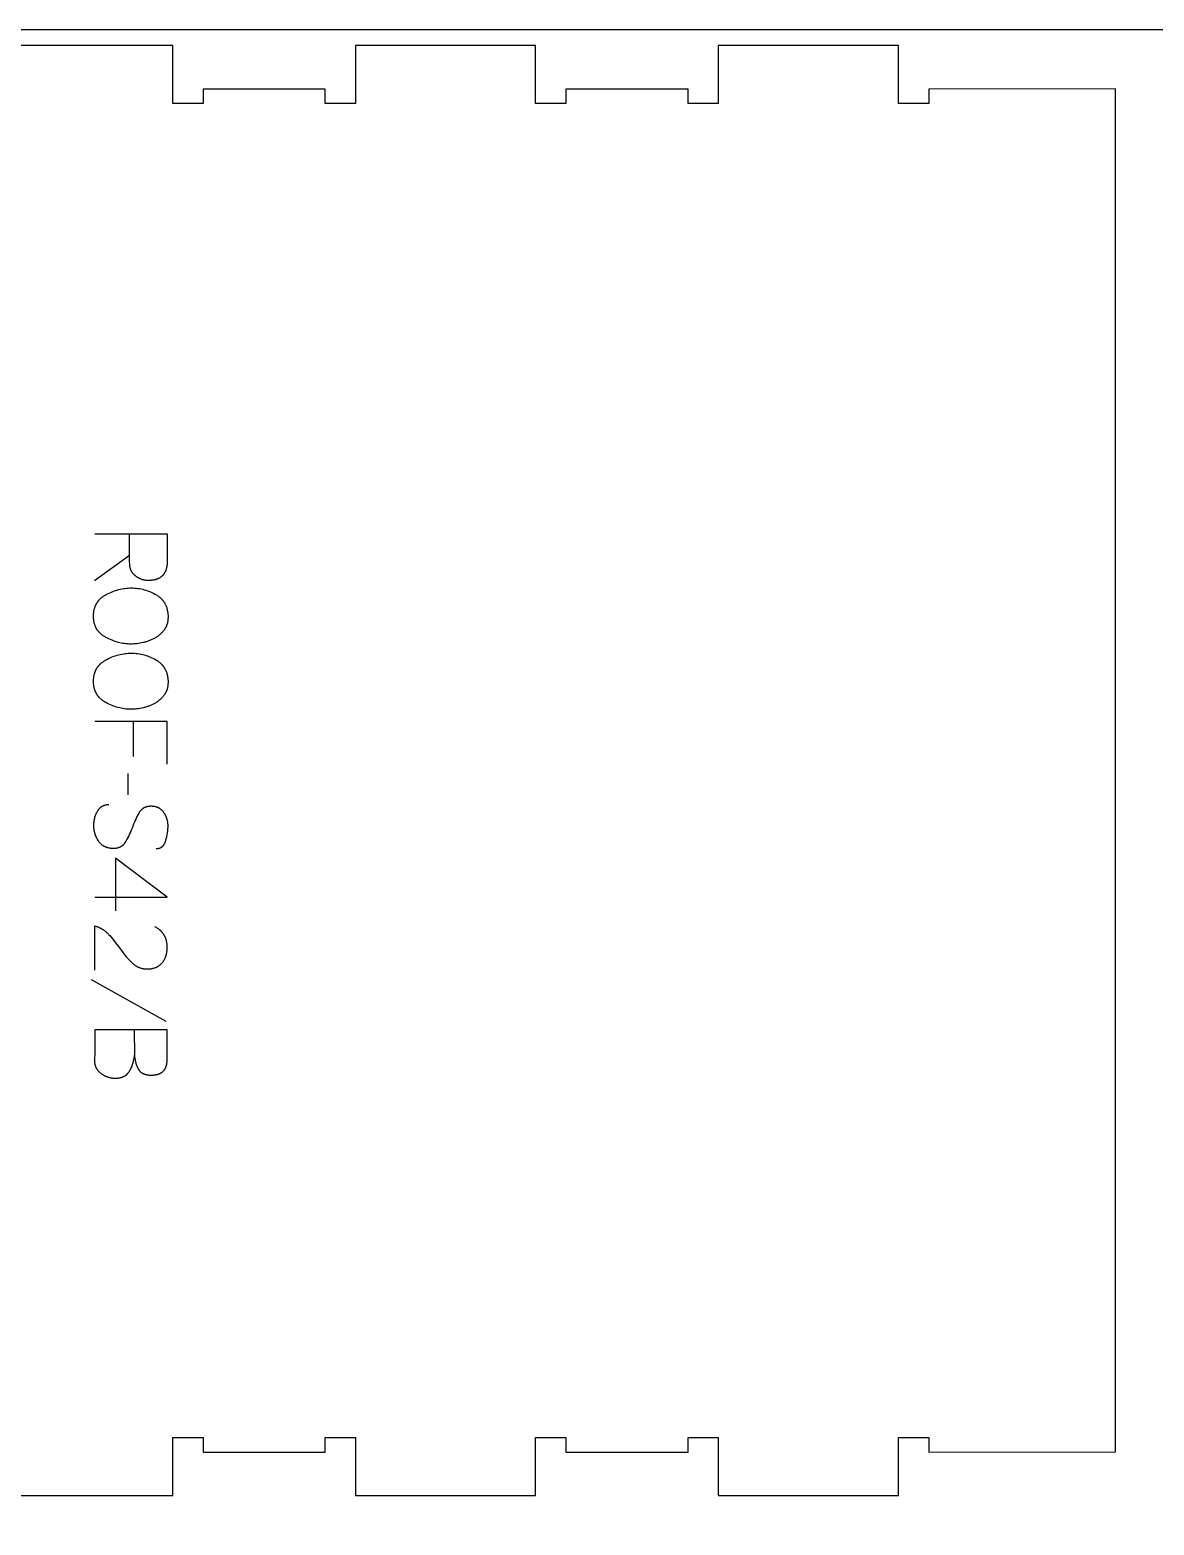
# Model space of a CAD drawing. Extents: x -13885 to -10701, y -84343 to -75479.
# Drawn here: x -11832 to -11367, y -79441 to -78823 of the extents above; entities that cross this region are included whole.
import ezdxf

# ---------------------------------------------------------------- set-up
doc = ezdxf.new("R2010")
doc.units = 0
for name, color, linetype in [('0_SHEET_SPRUCEPLY_2440X122', 1, 'CONTINUOUS'), ('1_ANYTOOL_1MMDEEP_LABELS_S', 2, 'CONTINUOUS'), ('4_ANYTOOL_CUTTHROUGH_OUTSI', 5, 'CONTINUOUS')]:
    doc.layers.add(name, color=color, linetype=linetype)

msp = doc.modelspace()

# ---------------------------------------------------------------- linework, layer by layer
at = {"layer": '0_SHEET_SPRUCEPLY_2440X122'}
msp.add_lwpolyline([(-13513.11, -78822.96), (-13513.11, -80042.96), (-11073.11, -80042.96), (-11073.11, -78822.96)], close=True, dxfattribs=at)
at = {"layer": '1_ANYTOOL_1MMDEEP_LABELS_S'}
for points in [[(-11805.25, -79031.27), (-11775.25, -79031.27), (-11775.25, -79042.62), (-11775.26, -79043.11), (-11775.29, -79043.59), (-11775.3, -79043.82), (-11775.32, -79044.05), (-11775.35, -79044.27), (-11775.38, -79044.49), (-11775.41, -79044.71), (-11775.45, -79044.92), (-11775.49, -79045.13), (-11775.53, -79045.33), (-11775.58, -79045.53), (-11775.63, -79045.73), (-11775.69, -79045.92), (-11775.75, -79046.11), (-11775.81, -79046.29), (-11775.88, -79046.48), (-11775.95, -79046.65), (-11776.02, -79046.83), (-11776.1, -79047), (-11776.18, -79047.16), (-11776.27, -79047.32), (-11776.36, -79047.48), (-11776.45, -79047.63), (-11776.55, -79047.78), (-11776.65, -79047.93), (-11776.76, -79048.07), (-11776.87, -79048.21), (-11776.98, -79048.34), (-11777.1, -79048.47), (-11777.22, -79048.6), (-11777.34, -79048.72), (-11777.47, -79048.84), (-11777.6, -79048.96), (-11777.74, -79049.07), (-11777.88, -79049.18), (-11778.02, -79049.28), (-11778.17, -79049.38), (-11778.32, -79049.47), (-11778.47, -79049.56), (-11778.63, -79049.65), (-11778.8, -79049.74), (-11778.96, -79049.82), (-11779.13, -79049.89), (-11779.31, -79049.96), (-11779.48, -79050.03), (-11779.67, -79050.1), (-11779.85, -79050.16), (-11780.04, -79050.21), (-11780.24, -79050.27), (-11780.43, -79050.31), (-11780.63, -79050.36), (-11780.84, -79050.4), (-11781.05, -79050.44), (-11781.26, -79050.47), (-11781.48, -79050.5), (-11781.7, -79050.52), (-11781.92, -79050.55), (-11782.15, -79050.56), (-11782.62, -79050.59), (-11783.1, -79050.59), (-11783.27, -79050.59), (-11783.45, -79050.59), (-11783.62, -79050.58), (-11783.8, -79050.57), (-11783.97, -79050.55), (-11784.14, -79050.53), (-11784.31, -79050.51), (-11784.48, -79050.48), (-11784.65, -79050.45), (-11784.82, -79050.42), (-11784.99, -79050.38), (-11785.15, -79050.34), (-11785.32, -79050.3), (-11785.48, -79050.25), (-11785.65, -79050.2), (-11785.81, -79050.15), (-11785.97, -79050.09), (-11786.13, -79050.03), (-11786.29, -79049.97), (-11786.45, -79049.9), (-11786.61, -79049.83), (-11786.76, -79049.75), (-11786.92, -79049.68), (-11787.08, -79049.59), (-11787.23, -79049.51), (-11787.38, -79049.42), (-11787.54, -79049.33), (-11787.69, -79049.23), (-11787.84, -79049.13), (-11787.99, -79049.03), (-11788.14, -79048.92), (-11788.28, -79048.82), (-11788.43, -79048.7), (-11788.57, -79048.59), (-11788.71, -79048.47), (-11788.84, -79048.35), (-11788.96, -79048.23), (-11789.09, -79048.11), (-11789.21, -79047.98), (-11789.32, -79047.85), (-11789.43, -79047.72), (-11789.53, -79047.58), (-11789.64, -79047.45), (-11789.73, -79047.31), (-11789.82, -79047.17), (-11789.91, -79047.03), (-11789.99, -79046.88), (-11790.07, -79046.73), (-11790.15, -79046.58), (-11790.22, -79046.43), (-11790.28, -79046.27), (-11790.34, -79046.12), (-11790.4, -79045.95), (-11790.45, -79045.79), (-11790.5, -79045.63), (-11790.54, -79045.46), (-11790.58, -79045.29), (-11790.61, -79045.12), (-11790.64, -79044.94), (-11790.67, -79044.77), (-11790.69, -79044.59), (-11790.71, -79044.41), (-11790.72, -79044.22), (-11790.79, -79042.3), (-11790.81, -79040.27), (-11790.81, -79031.31)], [(-11790.81, -79040.27), (-11805.3, -79050.72)], [(-11775.25, -79126.54), (-11775.25, -79108.88), (-11805.25, -79108.88)], [(-11789.23, -79123.37), (-11789.23, -79108.88)], [(-11791.37, -79139.18), (-11791.45, -79130.39)], [(-11779.84, -79161.42), (-11779.65, -79161.42), (-11779.56, -79161.42), (-11779.47, -79161.41), (-11779.38, -79161.4), (-11779.29, -79161.39), (-11779.2, -79161.38), (-11779.11, -79161.37), (-11779.03, -79161.36), (-11778.94, -79161.34), (-11778.86, -79161.33), (-11778.77, -79161.31), (-11778.69, -79161.29), (-11778.61, -79161.27), (-11778.53, -79161.24), (-11778.45, -79161.22), (-11778.37, -79161.19), (-11778.3, -79161.16), (-11778.22, -79161.13), (-11778.14, -79161.1), (-11778.07, -79161.07), (-11778, -79161.04), (-11777.92, -79161), (-11777.85, -79160.96), (-11777.78, -79160.92), (-11777.71, -79160.88), (-11777.65, -79160.84), (-11777.58, -79160.79), (-11777.51, -79160.75), (-11777.45, -79160.7), (-11777.39, -79160.65), (-11777.32, -79160.6), (-11777.26, -79160.55), (-11777.2, -79160.5), (-11777.14, -79160.44), (-11777.08, -79160.39), (-11777.02, -79160.33), (-11776.97, -79160.27), (-11776.91, -79160.21), (-11776.86, -79160.14), (-11776.8, -79160.08), (-11776.75, -79160.01), (-11776.7, -79159.94), (-11776.65, -79159.87), (-11776.6, -79159.8), (-11776.55, -79159.73), (-11776.5, -79159.65), (-11776.46, -79159.58), (-11776.41, -79159.5), (-11776.37, -79159.42), (-11776.32, -79159.34), (-11776.28, -79159.26), (-11776.2, -79159.09), (-11776.12, -79158.91), (-11776.05, -79158.73), (-11775.98, -79158.54), (-11775.92, -79158.35), (-11775.85, -79158.14), (-11775.63, -79157.33), (-11775.44, -79156.53), (-11775.28, -79155.75), (-11775.15, -79154.98), (-11775.09, -79154.6), (-11775.04, -79154.22), (-11775, -79153.85), (-11774.97, -79153.48), (-11774.95, -79153.11), (-11774.93, -79152.75), (-11774.92, -79152.39), (-11774.91, -79152.04), (-11774.91, -79151.84), (-11774.92, -79151.65), (-11774.93, -79151.46), (-11774.94, -79151.26), (-11774.96, -79151.07), (-11774.98, -79150.89), (-11775, -79150.7), (-11775.03, -79150.51), (-11775.06, -79150.33), (-11775.09, -79150.14), (-11775.13, -79149.96), (-11775.17, -79149.78), (-11775.21, -79149.6), (-11775.26, -79149.42), (-11775.31, -79149.25), (-11775.37, -79149.07), (-11775.43, -79148.89), (-11775.49, -79148.72), (-11775.55, -79148.55), (-11775.62, -79148.38), (-11775.7, -79148.21), (-11775.77, -79148.04), (-11775.85, -79147.87), (-11775.94, -79147.71), (-11776.02, -79147.54), (-11776.11, -79147.38), (-11776.21, -79147.21), (-11776.31, -79147.05), (-11776.41, -79146.89), (-11776.51, -79146.74), (-11776.62, -79146.58), (-11776.73, -79146.42), (-11776.85, -79146.27), (-11776.97, -79146.12), (-11777.09, -79145.98), (-11777.21, -79145.84), (-11777.34, -79145.71), (-11777.47, -79145.58), (-11777.61, -79145.45), (-11777.74, -79145.34), (-11777.88, -79145.22), (-11778.02, -79145.11), (-11778.17, -79145.01), (-11778.32, -79144.91), (-11778.47, -79144.81), (-11778.63, -79144.72), (-11778.78, -79144.64), (-11778.95, -79144.56), (-11779.11, -79144.48), (-11779.28, -79144.41), (-11779.45, -79144.35), (-11779.62, -79144.29), (-11779.8, -79144.23), (-11779.98, -79144.18), (-11780.16, -79144.13), (-11780.35, -79144.09), (-11780.53, -79144.06), (-11780.73, -79144.02), (-11780.92, -79144), (-11781.12, -79143.98), (-11781.32, -79143.96), (-11781.52, -79143.95), (-11781.73, -79143.94), (-11781.94, -79143.94), (-11782.16, -79143.94), (-11782.37, -79143.95), (-11782.58, -79143.96), (-11782.78, -79143.98), (-11782.98, -79144.01), (-11783.18, -79144.04), (-11783.37, -79144.07), (-11783.56, -79144.11), (-11783.74, -79144.16), (-11783.93, -79144.21), (-11784.1, -79144.27), (-11784.28, -79144.33), (-11784.37, -79144.37), (-11784.45, -79144.4), (-11784.53, -79144.44), (-11784.62, -79144.48), (-11784.7, -79144.52), (-11784.78, -79144.56), (-11784.86, -79144.6), (-11784.94, -79144.64), (-11785.02, -79144.69), (-11785.1, -79144.74), (-11785.17, -79144.78), (-11785.25, -79144.83), (-11785.32, -79144.88), (-11785.4, -79144.93), (-11785.47, -79144.99), (-11785.54, -79145.04), (-11785.61, -79145.1), (-11785.68, -79145.15), (-11785.75, -79145.21), (-11785.82, -79145.27), (-11785.89, -79145.34), (-11785.96, -79145.4), (-11786.02, -79145.46), (-11786.09, -79145.53), (-11786.21, -79145.66), (-11786.34, -79145.8), (-11786.46, -79145.95), (-11786.57, -79146.1), (-11786.68, -79146.26), (-11786.79, -79146.42), (-11786.9, -79146.59), (-11787, -79146.77), (-11787.39, -79147.48), (-11787.77, -79148.21), (-11788.14, -79148.96), (-11788.49, -79149.72), (-11788.84, -79150.5), (-11789.17, -79151.3), (-11789.49, -79152.11), (-11789.8, -79152.94), (-11790.12, -79153.76), (-11790.45, -79154.57), (-11790.79, -79155.35), (-11791.15, -79156.12), (-11791.52, -79156.86), (-11791.91, -79157.59), (-11792.32, -79158.29), (-11792.74, -79158.98), (-11792.85, -79159.15), (-11792.96, -79159.31), (-11793.08, -79159.46), (-11793.14, -79159.53), (-11793.2, -79159.61), (-11793.26, -79159.68), (-11793.33, -79159.75), (-11793.39, -79159.82), (-11793.45, -79159.89), (-11793.52, -79159.95), (-11793.59, -79160.02), (-11793.65, -79160.08), (-11793.72, -79160.14), (-11793.79, -79160.2), (-11793.86, -79160.26), (-11793.94, -79160.32), (-11794.01, -79160.37), (-11794.08, -79160.43), (-11794.16, -79160.48), (-11794.23, -79160.53), (-11794.31, -79160.58), (-11794.39, -79160.63), (-11794.47, -79160.68), (-11794.55, -79160.72), (-11794.63, -79160.77), (-11794.71, -79160.81), (-11794.79, -79160.85), (-11794.87, -79160.89), (-11794.96, -79160.93), (-11795.04, -79160.97), (-11795.13, -79161), (-11795.22, -79161.04), (-11795.31, -79161.07), (-11795.4, -79161.1), (-11795.49, -79161.13), (-11795.58, -79161.16), (-11795.67, -79161.18), (-11795.86, -79161.23), (-11796.05, -79161.27), (-11796.25, -79161.31), (-11796.45, -79161.34), (-11796.65, -79161.37), (-11796.86, -79161.39), (-11797.07, -79161.4), (-11797.28, -79161.41), (-11797.5, -79161.41), (-11797.73, -79161.41), (-11797.95, -79161.4), (-11798.18, -79161.38), (-11798.41, -79161.36), (-11798.64, -79161.33), (-11798.87, -79161.3), (-11799.09, -79161.26), (-11799.3, -79161.22), (-11799.51, -79161.18), (-11799.72, -79161.13), (-11799.93, -79161.07), (-11800.13, -79161.01), (-11800.33, -79160.94), (-11800.52, -79160.87), (-11800.71, -79160.79), (-11800.9, -79160.71), (-11801.08, -79160.62), (-11801.26, -79160.53), (-11801.44, -79160.44), (-11801.61, -79160.34), (-11801.77, -79160.23), (-11801.94, -79160.12), (-11802.1, -79160), (-11802.26, -79159.88), (-11802.41, -79159.75), (-11802.56, -79159.62), (-11802.7, -79159.48), (-11802.85, -79159.34), (-11802.98, -79159.19), (-11803.12, -79159.04), (-11803.25, -79158.89), (-11803.38, -79158.72), (-11803.5, -79158.56), (-11803.62, -79158.39), (-11803.73, -79158.21), (-11803.95, -79157.85), (-11804.16, -79157.48), (-11804.35, -79157.12), (-11804.53, -79156.74), (-11804.7, -79156.37), (-11804.85, -79155.99), (-11804.92, -79155.8), (-11804.99, -79155.61), (-11805.05, -79155.42), (-11805.11, -79155.22), (-11805.17, -79155.03), (-11805.22, -79154.84), (-11805.27, -79154.64), (-11805.32, -79154.44), (-11805.36, -79154.25), (-11805.4, -79154.05), (-11805.43, -79153.85), (-11805.47, -79153.65), (-11805.49, -79153.45), (-11805.52, -79153.25), (-11805.56, -79152.84), (-11805.59, -79152.43), (-11805.6, -79152.02), (-11805.6, -79151.6), (-11805.58, -79151.19), (-11805.56, -79150.79), (-11805.52, -79150.39), (-11805.47, -79150), (-11805.4, -79149.61), (-11805.32, -79149.22), (-11805.23, -79148.84), (-11805.13, -79148.46), (-11805.02, -79148.09), (-11804.89, -79147.72), (-11804.75, -79147.36), (-11804.59, -79147), (-11804.43, -79146.65), (-11804.25, -79146.3), (-11804.05, -79145.95), (-11803.95, -79145.78), (-11803.85, -79145.62), (-11803.74, -79145.46), (-11803.64, -79145.31), (-11803.52, -79145.16), (-11803.41, -79145.02), (-11803.29, -79144.88), (-11803.17, -79144.75), (-11803.04, -79144.63), (-11802.92, -79144.5), (-11802.79, -79144.39), (-11802.65, -79144.28), (-11802.59, -79144.23), (-11802.52, -79144.18), (-11802.45, -79144.12), (-11802.38, -79144.08), (-11802.31, -79144.03), (-11802.24, -79143.98), (-11802.17, -79143.94), (-11802.09, -79143.89), (-11802.02, -79143.85), (-11801.95, -79143.81), (-11801.87, -79143.77), (-11801.8, -79143.73), (-11801.72, -79143.7), (-11801.64, -79143.66), (-11801.57, -79143.63), (-11801.49, -79143.59), (-11801.41, -79143.56), (-11801.33, -79143.53), (-11801.25, -79143.5), (-11801.17, -79143.48), (-11801, -79143.43), (-11800.83, -79143.38), (-11800.66, -79143.34), (-11800.49, -79143.3), (-11800.31, -79143.28), (-11800.13, -79143.25), (-11799.95, -79143.23), (-11799.76, -79143.22), (-11799.57, -79143.21), (-11799.38, -79143.21)], [(-11805.25, -79181.44), (-11775.21, -79181.48), (-11796.6, -79165.45)], [(-11796.6, -79165.45), (-11796.6, -79187.22)], [(-11805.21, -79211.65), (-11805.17, -79193.35), (-11804.71, -79193.5), (-11804.49, -79193.58), (-11804.27, -79193.66), (-11804.05, -79193.74), (-11803.83, -79193.83), (-11803.62, -79193.93), (-11803.4, -79194.02), (-11803.19, -79194.12), (-11802.98, -79194.23), (-11802.78, -79194.33), (-11802.58, -79194.44), (-11802.38, -79194.56), (-11802.18, -79194.67), (-11801.98, -79194.8), (-11801.79, -79194.92), (-11801.6, -79195.05), (-11801.41, -79195.18), (-11801.22, -79195.32), (-11801.04, -79195.46), (-11800.86, -79195.6), (-11800.68, -79195.74), (-11800.5, -79195.89), (-11800.33, -79196.05), (-11800.16, -79196.2), (-11799.99, -79196.36), (-11799.82, -79196.53), (-11799.65, -79196.7), (-11799.49, -79196.87), (-11799.33, -79197.04), (-11799.02, -79197.4), (-11797.8, -79198.88), (-11796.61, -79200.37), (-11795.46, -79201.88), (-11794.33, -79203.4), (-11793.77, -79204.16), (-11793.2, -79204.89), (-11792.62, -79205.6), (-11792.03, -79206.29), (-11791.44, -79206.96), (-11790.84, -79207.6), (-11790.23, -79208.22), (-11789.61, -79208.82), (-11789.46, -79208.97), (-11789.3, -79209.11), (-11789.14, -79209.24), (-11788.97, -79209.37), (-11788.81, -79209.5), (-11788.64, -79209.62), (-11788.47, -79209.74), (-11788.3, -79209.85), (-11788.12, -79209.96), (-11787.95, -79210.07), (-11787.77, -79210.16), (-11787.59, -79210.26), (-11787.4, -79210.35), (-11787.22, -79210.43), (-11787.03, -79210.51), (-11786.84, -79210.59), (-11786.64, -79210.66), (-11786.45, -79210.73), (-11786.25, -79210.79), (-11786.05, -79210.85), (-11785.85, -79210.9), (-11785.65, -79210.95), (-11785.44, -79210.99), (-11785.23, -79211.03), (-11785.02, -79211.07), (-11784.81, -79211.1), (-11784.59, -79211.12), (-11784.38, -79211.14), (-11784.16, -79211.16), (-11783.93, -79211.17), (-11783.71, -79211.18), (-11783.48, -79211.18), (-11783.23, -79211.18), (-11782.99, -79211.17), (-11782.75, -79211.16), (-11782.51, -79211.14), (-11782.27, -79211.12), (-11782.04, -79211.09), (-11781.81, -79211.06), (-11781.59, -79211.02), (-11781.37, -79210.98), (-11781.15, -79210.93), (-11780.94, -79210.88), (-11780.73, -79210.82), (-11780.53, -79210.76), (-11780.33, -79210.7), (-11780.13, -79210.62), (-11779.94, -79210.55), (-11779.75, -79210.47), (-11779.56, -79210.38), (-11779.38, -79210.29), (-11779.2, -79210.19), (-11779.03, -79210.09), (-11778.86, -79209.98), (-11778.69, -79209.87), (-11778.53, -79209.76), (-11778.37, -79209.64), (-11778.21, -79209.51), (-11778.06, -79209.38), (-11777.91, -79209.24), (-11777.77, -79209.1), (-11777.63, -79208.96), (-11777.49, -79208.81), (-11777.35, -79208.65), (-11777.23, -79208.49), (-11777.1, -79208.33), (-11776.98, -79208.17), (-11776.86, -79208), (-11776.75, -79207.83), (-11776.64, -79207.66), (-11776.54, -79207.48), (-11776.44, -79207.3), (-11776.34, -79207.12), (-11776.25, -79206.94), (-11776.16, -79206.76), (-11776.08, -79206.57), (-11776, -79206.38), (-11775.92, -79206.18), (-11775.85, -79205.99), (-11775.78, -79205.79), (-11775.72, -79205.59), (-11775.66, -79205.39), (-11775.6, -79205.18), (-11775.55, -79204.97), (-11775.5, -79204.76), (-11775.46, -79204.55), (-11775.42, -79204.33), (-11775.39, -79204.11), (-11775.36, -79203.89), (-11775.33, -79203.67), (-11775.31, -79203.44), (-11775.29, -79203.21), (-11775.27, -79202.98), (-11775.26, -79202.74), (-11775.25, -79202.27), (-11775.26, -79201.9), (-11775.27, -79201.54), (-11775.3, -79201.19), (-11775.33, -79200.84), (-11775.38, -79200.5), (-11775.43, -79200.17), (-11775.5, -79199.84), (-11775.57, -79199.52), (-11775.66, -79199.2), (-11775.7, -79199.05), (-11775.75, -79198.9), (-11775.8, -79198.74), (-11775.86, -79198.59), (-11775.91, -79198.45), (-11775.97, -79198.3), (-11776.03, -79198.15), (-11776.1, -79198.01), (-11776.16, -79197.87), (-11776.23, -79197.73), (-11776.3, -79197.59), (-11776.38, -79197.46), (-11776.45, -79197.32), (-11776.53, -79197.19), (-11776.61, -79197.06), (-11776.69, -79196.92), (-11776.78, -79196.8), (-11776.87, -79196.67), (-11776.96, -79196.54), (-11777.05, -79196.42), (-11777.15, -79196.3), (-11777.25, -79196.18), (-11777.35, -79196.06), (-11777.45, -79195.94), (-11777.56, -79195.83), (-11777.67, -79195.71), (-11777.78, -79195.6), (-11777.89, -79195.49), (-11778.01, -79195.38), (-11778.12, -79195.27), (-11778.24, -79195.17), (-11778.37, -79195.06), (-11778.62, -79194.86), (-11778.89, -79194.66), (-11779.16, -79194.47), (-11779.44, -79194.29), (-11779.74, -79194.11), (-11780.04, -79193.94), (-11780.35, -79193.78)], [(-11775.73, -79232.87), (-11806.5, -79215.68)], [(-11775.25, -79236.29), (-11805.25, -79236.29), (-11805.25, -79245.98), (-11805.34, -79248.51), (-11805.35, -79248.74), (-11805.35, -79248.96), (-11805.34, -79249.19), (-11805.33, -79249.4), (-11805.31, -79249.62), (-11805.29, -79249.83), (-11805.26, -79250.04), (-11805.23, -79250.25), (-11805.19, -79250.45), (-11805.14, -79250.65), (-11805.09, -79250.85), (-11805.04, -79251.05), (-11804.97, -79251.24), (-11804.91, -79251.43), (-11804.84, -79251.61), (-11804.76, -79251.79), (-11804.67, -79251.97), (-11804.58, -79252.15), (-11804.49, -79252.32), (-11804.39, -79252.49), (-11804.28, -79252.65), (-11804.17, -79252.82), (-11804.05, -79252.98), (-11803.93, -79253.13), (-11803.8, -79253.29), (-11803.67, -79253.44), (-11803.53, -79253.58), (-11803.38, -79253.73), (-11803.23, -79253.87), (-11803.08, -79254.01), (-11802.92, -79254.14), (-11802.75, -79254.27), (-11802.58, -79254.4), (-11802.41, -79254.52), (-11802.23, -79254.64), (-11802.06, -79254.76), (-11801.88, -79254.87), (-11801.71, -79254.98), (-11801.53, -79255.08), (-11801.35, -79255.18), (-11801.17, -79255.28), (-11800.99, -79255.37), (-11800.81, -79255.46), (-11800.63, -79255.54), (-11800.44, -79255.62), (-11800.26, -79255.69), (-11800.07, -79255.76), (-11799.88, -79255.83), (-11799.69, -79255.89), (-11799.5, -79255.95), (-11799.31, -79256.01), (-11799.12, -79256.06), (-11798.93, -79256.11), (-11798.73, -79256.15), (-11798.54, -79256.19), (-11798.34, -79256.22), (-11798.14, -79256.25), (-11797.94, -79256.28), (-11797.74, -79256.3), (-11797.54, -79256.32), (-11797.34, -79256.33), (-11797.14, -79256.34), (-11796.93, -79256.35), (-11796.73, -79256.35), (-11796.47, -79256.35), (-11796.23, -79256.34), (-11795.98, -79256.33), (-11795.74, -79256.31), (-11795.51, -79256.28), (-11795.28, -79256.25), (-11795.05, -79256.21), (-11794.83, -79256.17), (-11794.62, -79256.12), (-11794.41, -79256.07), (-11794.2, -79256.01), (-11794, -79255.94), (-11793.8, -79255.87), (-11793.6, -79255.79), (-11793.41, -79255.71), (-11793.23, -79255.62), (-11793.14, -79255.58), (-11793.05, -79255.53), (-11792.96, -79255.48), (-11792.87, -79255.43), (-11792.79, -79255.38), (-11792.7, -79255.32), (-11792.62, -79255.27), (-11792.53, -79255.21), (-11792.45, -79255.16), (-11792.37, -79255.1), (-11792.29, -79255.04), (-11792.21, -79254.97), (-11792.13, -79254.91), (-11792.06, -79254.85), (-11791.98, -79254.78), (-11791.91, -79254.71), (-11791.84, -79254.64), (-11791.76, -79254.57), (-11791.69, -79254.5), (-11791.62, -79254.43), (-11791.56, -79254.35), (-11791.49, -79254.28), (-11791.36, -79254.12), (-11791.23, -79253.96), (-11791.11, -79253.79), (-11790.99, -79253.62), (-11790.88, -79253.44), (-11790.66, -79253.07), (-11790.45, -79252.7), (-11790.26, -79252.32), (-11790.08, -79251.93), (-11789.91, -79251.54), (-11789.75, -79251.14), (-11789.6, -79250.74), (-11789.47, -79250.33), (-11789.34, -79249.91), (-11789.23, -79249.49), (-11789.13, -79249.07), (-11789.04, -79248.63), (-11788.96, -79248.19), (-11788.9, -79247.75), (-11788.84, -79247.29), (-11788.8, -79246.84)], [(-11788.93, -79236.29), (-11788.8, -79246.84), (-11788.77, -79247.24), (-11788.73, -79247.63), (-11788.68, -79248.02), (-11788.62, -79248.4), (-11788.55, -79248.78), (-11788.48, -79249.15), (-11788.39, -79249.51), (-11788.3, -79249.87), (-11788.2, -79250.23), (-11788.09, -79250.58), (-11787.97, -79250.92), (-11787.84, -79251.26), (-11787.7, -79251.59), (-11787.55, -79251.92), (-11787.4, -79252.24), (-11787.23, -79252.56), (-11787.19, -79252.64), (-11787.15, -79252.71), (-11787.1, -79252.79), (-11787.05, -79252.86), (-11787.01, -79252.93), (-11786.96, -79253.01), (-11786.9, -79253.08), (-11786.85, -79253.15), (-11786.8, -79253.21), (-11786.74, -79253.28), (-11786.69, -79253.35), (-11786.63, -79253.41), (-11786.57, -79253.47), (-11786.51, -79253.54), (-11786.45, -79253.6), (-11786.38, -79253.66), (-11786.32, -79253.71), (-11786.25, -79253.77), (-11786.18, -79253.83), (-11786.12, -79253.88), (-11786.05, -79253.93), (-11785.97, -79253.99), (-11785.9, -79254.04), (-11785.83, -79254.09), (-11785.75, -79254.13), (-11785.67, -79254.18), (-11785.59, -79254.23), (-11785.51, -79254.27), (-11785.43, -79254.32), (-11785.35, -79254.36), (-11785.27, -79254.4), (-11785.18, -79254.44), (-11785.1, -79254.48), (-11785.01, -79254.51), (-11784.83, -79254.59), (-11784.64, -79254.65), (-11784.45, -79254.71), (-11784.25, -79254.77), (-11784.05, -79254.82), (-11783.84, -79254.87), (-11783.63, -79254.91), (-11783.41, -79254.95), (-11783.19, -79254.98), (-11782.96, -79255), (-11782.72, -79255.03), (-11782.48, -79255.04), (-11782.24, -79255.06), (-11781.98, -79255.06), (-11781.73, -79255.07), (-11781.33, -79255.06), (-11781.13, -79255.05), (-11780.94, -79255.04), (-11780.75, -79255.02), (-11780.57, -79255.01), (-11780.39, -79254.99), (-11780.21, -79254.96), (-11780.03, -79254.93), (-11779.86, -79254.9), (-11779.69, -79254.87), (-11779.53, -79254.83), (-11779.36, -79254.79), (-11779.2, -79254.75), (-11779.05, -79254.7), (-11778.9, -79254.65), (-11778.75, -79254.59), (-11778.6, -79254.54), (-11778.45, -79254.48), (-11778.31, -79254.41), (-11778.18, -79254.35), (-11778.04, -79254.28), (-11777.91, -79254.2), (-11777.78, -79254.13), (-11777.66, -79254.05), (-11777.54, -79253.96), (-11777.42, -79253.88), (-11777.3, -79253.79), (-11777.19, -79253.69), (-11777.08, -79253.6), (-11776.98, -79253.5), (-11776.87, -79253.39), (-11776.77, -79253.29), (-11776.68, -79253.18), (-11776.58, -79253.07), (-11776.49, -79252.95), (-11776.41, -79252.83), (-11776.32, -79252.71), (-11776.24, -79252.58), (-11776.17, -79252.45), (-11776.09, -79252.32), (-11776.02, -79252.19), (-11775.95, -79252.05), (-11775.89, -79251.91), (-11775.83, -79251.76), (-11775.77, -79251.61), (-11775.71, -79251.46), (-11775.66, -79251.3), (-11775.61, -79251.15), (-11775.56, -79250.98), (-11775.52, -79250.82), (-11775.48, -79250.65), (-11775.45, -79250.48), (-11775.41, -79250.31), (-11775.38, -79250.13), (-11775.36, -79249.95), (-11775.33, -79249.76), (-11775.31, -79249.57), (-11775.29, -79249.38), (-11775.28, -79249.19), (-11775.26, -79248.79), (-11775.25, -79248.38), (-11775.25, -79236.29)]]:
    msp.add_lwpolyline(points, dxfattribs=at)
for points in [[(-11774.91, -79065.72), (-11774.92, -79066.09), (-11774.94, -79066.46), (-11774.96, -79066.82), (-11775, -79067.17), (-11775.03, -79067.34), (-11775.06, -79067.51), (-11775.09, -79067.68), (-11775.12, -79067.85), (-11775.16, -79068.01), (-11775.2, -79068.18), (-11775.24, -79068.34), (-11775.28, -79068.5), (-11775.33, -79068.66), (-11775.38, -79068.81), (-11775.43, -79068.97), (-11775.49, -79069.12), (-11775.55, -79069.27), (-11775.61, -79069.42), (-11775.68, -79069.57), (-11775.74, -79069.72), (-11775.81, -79069.86), (-11775.89, -79070), (-11775.96, -79070.14), (-11776.04, -79070.28), (-11776.13, -79070.42), (-11776.21, -79070.56), (-11776.3, -79070.69), (-11776.39, -79070.82), (-11776.58, -79071.08), (-11776.77, -79071.34), (-11776.97, -79071.58), (-11777.18, -79071.83), (-11777.39, -79072.06), (-11777.61, -79072.29), (-11777.84, -79072.52), (-11778.07, -79072.74), (-11778.3, -79072.95), (-11778.55, -79073.15), (-11778.8, -79073.36), (-11779.05, -79073.55), (-11779.32, -79073.74), (-11779.59, -79073.92), (-11779.86, -79074.1), (-11780.14, -79074.27), (-11780.43, -79074.44), (-11780.72, -79074.6), (-11781.01, -79074.75), (-11781.31, -79074.9), (-11781.61, -79075.05), (-11781.91, -79075.18), (-11782.22, -79075.31), (-11782.53, -79075.44), (-11782.85, -79075.56), (-11783.16, -79075.68), (-11783.49, -79075.78), (-11783.81, -79075.89), (-11784.14, -79075.99), (-11784.48, -79076.08), (-11784.81, -79076.16), (-11785.15, -79076.24), (-11785.84, -79076.39), (-11786.51, -79076.52), (-11787.18, -79076.62), (-11787.84, -79076.71), (-11788.5, -79076.78), (-11789.15, -79076.83), (-11789.79, -79076.86), (-11790.43, -79076.87), (-11791.06, -79076.85), (-11791.7, -79076.82), (-11792.34, -79076.77), (-11792.98, -79076.69), (-11793.61, -79076.6), (-11794.25, -79076.48), (-11794.89, -79076.34), (-11795.53, -79076.17), (-11796.16, -79075.99), (-11796.8, -79075.79), (-11797.44, -79075.56), (-11798.08, -79075.31), (-11798.71, -79075.04), (-11799.35, -79074.75), (-11799.99, -79074.44), (-11800.63, -79074.1), (-11800.94, -79073.93), (-11801.24, -79073.74), (-11801.54, -79073.55), (-11801.82, -79073.36), (-11802.1, -79073.16), (-11802.36, -79072.95), (-11802.61, -79072.74), (-11802.86, -79072.52), (-11802.98, -79072.41), (-11803.09, -79072.29), (-11803.21, -79072.18), (-11803.32, -79072.06), (-11803.42, -79071.94), (-11803.53, -79071.82), (-11803.63, -79071.7), (-11803.73, -79071.58), (-11803.83, -79071.45), (-11803.93, -79071.33), (-11804.02, -79071.2), (-11804.11, -79071.07), (-11804.2, -79070.94), (-11804.29, -79070.81), (-11804.37, -79070.67), (-11804.45, -79070.54), (-11804.53, -79070.4), (-11804.61, -79070.26), (-11804.68, -79070.12), (-11804.75, -79069.98), (-11804.82, -79069.84), (-11804.88, -79069.69), (-11804.95, -79069.55), (-11805.01, -79069.4), (-11805.07, -79069.25), (-11805.12, -79069.1), (-11805.18, -79068.95), (-11805.23, -79068.79), (-11805.32, -79068.48), (-11805.41, -79068.16), (-11805.48, -79067.83), (-11805.55, -79067.5), (-11805.6, -79067.16), (-11805.65, -79066.82), (-11805.68, -79066.47), (-11805.71, -79066.11), (-11805.72, -79065.75), (-11805.73, -79065.38), (-11805.72, -79065), (-11805.71, -79064.62), (-11805.68, -79064.25), (-11805.65, -79063.89), (-11805.6, -79063.53), (-11805.54, -79063.19), (-11805.48, -79062.84), (-11805.4, -79062.51), (-11805.32, -79062.18), (-11805.22, -79061.86), (-11805.17, -79061.7), (-11805.11, -79061.54), (-11805.06, -79061.38), (-11805, -79061.23), (-11804.94, -79061.08), (-11804.87, -79060.93), (-11804.8, -79060.78), (-11804.73, -79060.63), (-11804.66, -79060.49), (-11804.59, -79060.34), (-11804.51, -79060.2), (-11804.43, -79060.06), (-11804.35, -79059.92), (-11804.26, -79059.78), (-11804.18, -79059.65), (-11804.09, -79059.51), (-11803.99, -79059.38), (-11803.9, -79059.25), (-11803.8, -79059.12), (-11803.7, -79059), (-11803.6, -79058.87), (-11803.49, -79058.75), (-11803.39, -79058.62), (-11803.28, -79058.5), (-11803.16, -79058.39), (-11803.05, -79058.27), (-11802.93, -79058.15), (-11802.81, -79058.04), (-11802.69, -79057.93), (-11802.56, -79057.82), (-11802.3, -79057.6), (-11802.03, -79057.39), (-11801.76, -79057.19), (-11801.47, -79056.99), (-11801.17, -79056.8), (-11800.86, -79056.62), (-11800.54, -79056.44), (-11799.89, -79056.11), (-11799.24, -79055.8), (-11798.59, -79055.5), (-11797.95, -79055.23), (-11797.3, -79054.99), (-11796.65, -79054.76), (-11795.99, -79054.55), (-11795.34, -79054.37), (-11794.69, -79054.21), (-11794.04, -79054.07), (-11793.39, -79053.95), (-11792.74, -79053.85), (-11792.09, -79053.78), (-11791.43, -79053.72), (-11790.78, -79053.69), (-11790.13, -79053.68), (-11789.43, -79053.69), (-11788.75, -79053.72), (-11788.06, -79053.78), (-11787.39, -79053.86), (-11786.72, -79053.96), (-11786.05, -79054.09), (-11785.39, -79054.23), (-11784.74, -79054.4), (-11784.1, -79054.59), (-11783.46, -79054.81), (-11782.82, -79055.05), (-11782.19, -79055.31), (-11781.57, -79055.59), (-11780.95, -79055.89), (-11780.34, -79056.22), (-11779.73, -79056.57), (-11779.44, -79056.76), (-11779.15, -79056.95), (-11778.87, -79057.14), (-11778.6, -79057.35), (-11778.34, -79057.56), (-11778.1, -79057.78), (-11777.85, -79058), (-11777.62, -79058.23), (-11777.51, -79058.35), (-11777.4, -79058.47), (-11777.3, -79058.59), (-11777.19, -79058.71), (-11777.09, -79058.83), (-11776.99, -79058.96), (-11776.89, -79059.09), (-11776.8, -79059.22), (-11776.7, -79059.35), (-11776.61, -79059.48), (-11776.52, -79059.61), (-11776.44, -79059.75), (-11776.35, -79059.88), (-11776.27, -79060.02), (-11776.19, -79060.16), (-11776.12, -79060.31), (-11776.04, -79060.45), (-11775.97, -79060.6), (-11775.83, -79060.89), (-11775.71, -79061.19), (-11775.59, -79061.5), (-11775.48, -79061.82), (-11775.38, -79062.14), (-11775.29, -79062.47), (-11775.21, -79062.8), (-11775.14, -79063.15), (-11775.08, -79063.49), (-11775.03, -79063.85), (-11774.99, -79064.21), (-11774.95, -79064.58), (-11774.93, -79064.95), (-11774.92, -79065.33)], [(-11774.91, -79092.68), (-11774.92, -79093.05), (-11774.94, -79093.42), (-11774.96, -79093.77), (-11775, -79094.12), (-11775.03, -79094.3), (-11775.06, -79094.47), (-11775.09, -79094.64), (-11775.12, -79094.8), (-11775.16, -79094.97), (-11775.2, -79095.13), (-11775.24, -79095.29), (-11775.28, -79095.45), (-11775.33, -79095.61), (-11775.38, -79095.77), (-11775.43, -79095.92), (-11775.49, -79096.08), (-11775.55, -79096.23), (-11775.61, -79096.38), (-11775.68, -79096.53), (-11775.74, -79096.67), (-11775.81, -79096.82), (-11775.89, -79096.96), (-11775.96, -79097.1), (-11776.04, -79097.24), (-11776.13, -79097.38), (-11776.21, -79097.51), (-11776.3, -79097.65), (-11776.39, -79097.78), (-11776.58, -79098.04), (-11776.77, -79098.29), (-11776.97, -79098.54), (-11777.18, -79098.78), (-11777.39, -79099.02), (-11777.61, -79099.25), (-11777.84, -79099.47), (-11778.07, -79099.69), (-11778.3, -79099.9), (-11778.55, -79100.11), (-11778.8, -79100.31), (-11779.05, -79100.51), (-11779.32, -79100.7), (-11779.59, -79100.88), (-11779.86, -79101.06), (-11780.14, -79101.23), (-11780.43, -79101.4), (-11780.72, -79101.56), (-11781.01, -79101.71), (-11781.31, -79101.86), (-11781.61, -79102), (-11781.91, -79102.14), (-11782.22, -79102.27), (-11782.53, -79102.4), (-11782.85, -79102.52), (-11783.16, -79102.63), (-11783.49, -79102.74), (-11783.81, -79102.84), (-11784.14, -79102.94), (-11784.48, -79103.03), (-11784.81, -79103.12), (-11785.15, -79103.2), (-11785.84, -79103.35), (-11786.51, -79103.47), (-11787.18, -79103.58), (-11787.84, -79103.67), (-11788.5, -79103.74), (-11789.15, -79103.78), (-11789.79, -79103.81), (-11790.43, -79103.82), (-11791.06, -79103.81), (-11791.7, -79103.78), (-11792.34, -79103.73), (-11792.98, -79103.65), (-11793.61, -79103.55), (-11794.25, -79103.43), (-11794.89, -79103.29), (-11795.53, -79103.13), (-11796.16, -79102.95), (-11796.8, -79102.74), (-11797.44, -79102.52), (-11798.08, -79102.27), (-11798.71, -79102), (-11799.35, -79101.71), (-11799.99, -79101.39), (-11800.63, -79101.06), (-11800.94, -79100.88), (-11801.24, -79100.7), (-11801.54, -79100.51), (-11801.82, -79100.32), (-11802.1, -79100.12), (-11802.36, -79099.91), (-11802.61, -79099.7), (-11802.86, -79099.48), (-11802.98, -79099.36), (-11803.09, -79099.25), (-11803.21, -79099.14), (-11803.32, -79099.02), (-11803.42, -79098.9), (-11803.53, -79098.78), (-11803.63, -79098.66), (-11803.73, -79098.54), (-11803.83, -79098.41), (-11803.93, -79098.29), (-11804.02, -79098.16), (-11804.11, -79098.03), (-11804.2, -79097.9), (-11804.29, -79097.77), (-11804.37, -79097.63), (-11804.45, -79097.5), (-11804.53, -79097.36), (-11804.61, -79097.22), (-11804.68, -79097.08), (-11804.75, -79096.94), (-11804.82, -79096.79), (-11804.88, -79096.65), (-11804.95, -79096.5), (-11805.01, -79096.36), (-11805.07, -79096.21), (-11805.12, -79096.06), (-11805.18, -79095.9), (-11805.23, -79095.75), (-11805.32, -79095.44), (-11805.41, -79095.12), (-11805.48, -79094.79), (-11805.55, -79094.46), (-11805.6, -79094.12), (-11805.65, -79093.78), (-11805.68, -79093.43), (-11805.71, -79093.07), (-11805.72, -79092.71), (-11805.73, -79092.34), (-11805.72, -79091.95), (-11805.71, -79091.58), (-11805.68, -79091.21), (-11805.65, -79090.85), (-11805.6, -79090.49), (-11805.54, -79090.14), (-11805.48, -79089.8), (-11805.4, -79089.46), (-11805.32, -79089.13), (-11805.22, -79088.81), (-11805.17, -79088.65), (-11805.11, -79088.5), (-11805.06, -79088.34), (-11805, -79088.19), (-11804.94, -79088.04), (-11804.87, -79087.88), (-11804.8, -79087.74), (-11804.73, -79087.59), (-11804.66, -79087.44), (-11804.59, -79087.3), (-11804.51, -79087.16), (-11804.43, -79087.02), (-11804.35, -79086.88), (-11804.26, -79086.74), (-11804.18, -79086.61), (-11804.09, -79086.47), (-11803.99, -79086.34), (-11803.9, -79086.21), (-11803.8, -79086.08), (-11803.7, -79085.95), (-11803.6, -79085.83), (-11803.49, -79085.7), (-11803.39, -79085.58), (-11803.28, -79085.46), (-11803.16, -79085.34), (-11803.05, -79085.23), (-11802.93, -79085.11), (-11802.81, -79085), (-11802.69, -79084.88), (-11802.56, -79084.77), (-11802.3, -79084.56), (-11802.03, -79084.35), (-11801.76, -79084.15), (-11801.47, -79083.95), (-11801.17, -79083.76), (-11800.86, -79083.58), (-11800.54, -79083.4), (-11799.89, -79083.07), (-11799.24, -79082.75), (-11798.59, -79082.46), (-11797.95, -79082.19), (-11797.3, -79081.94), (-11796.65, -79081.72), (-11795.99, -79081.51), (-11795.34, -79081.33), (-11794.69, -79081.17), (-11794.04, -79081.03), (-11793.39, -79080.91), (-11792.74, -79080.81), (-11792.09, -79080.73), (-11791.43, -79080.68), (-11790.78, -79080.65), (-11790.13, -79080.64), (-11789.43, -79080.65), (-11788.75, -79080.68), (-11788.06, -79080.74), (-11787.39, -79080.82), (-11786.72, -79080.92), (-11786.05, -79081.04), (-11785.39, -79081.19), (-11784.74, -79081.36), (-11784.1, -79081.55), (-11783.46, -79081.77), (-11782.82, -79082), (-11782.19, -79082.26), (-11781.57, -79082.55), (-11780.95, -79082.85), (-11780.34, -79083.18), (-11779.73, -79083.53), (-11779.44, -79083.71), (-11779.15, -79083.9), (-11778.87, -79084.1), (-11778.6, -79084.31), (-11778.34, -79084.52), (-11778.1, -79084.73), (-11777.85, -79084.96), (-11777.62, -79085.19), (-11777.51, -79085.3), (-11777.4, -79085.42), (-11777.3, -79085.54), (-11777.19, -79085.67), (-11777.09, -79085.79), (-11776.99, -79085.92), (-11776.89, -79086.04), (-11776.8, -79086.17), (-11776.7, -79086.3), (-11776.61, -79086.44), (-11776.52, -79086.57), (-11776.44, -79086.7), (-11776.35, -79086.84), (-11776.27, -79086.98), (-11776.19, -79087.12), (-11776.12, -79087.26), (-11776.04, -79087.41), (-11775.97, -79087.55), (-11775.83, -79087.85), (-11775.71, -79088.15), (-11775.59, -79088.46), (-11775.48, -79088.78), (-11775.38, -79089.1), (-11775.29, -79089.43), (-11775.21, -79089.76), (-11775.14, -79090.1), (-11775.08, -79090.45), (-11775.03, -79090.81), (-11774.99, -79091.17), (-11774.95, -79091.54), (-11774.93, -79091.91), (-11774.92, -79092.29)]]:
    msp.add_lwpolyline(points, close=True, dxfattribs=at)
at = {"layer": '4_ANYTOOL_CUTTHROUGH_OUTSI', "color": 5}
msp.add_lwpolyline([(-11847.44, -79428.91), (-11772.94, -79428.91), (-11772.94, -79404.91), (-11760.44, -79404.91), (-11760.44, -79410.91), (-11709.94, -79410.91), (-11709.94, -79404.91), (-11697.44, -79404.91), (-11697.44, -79428.91), (-11622.94, -79428.91), (-11622.94, -79404.91), (-11610.44, -79404.91), (-11610.44, -79410.91), (-11559.94, -79410.91), (-11559.94, -79404.91), (-11547.44, -79404.91), (-11547.44, -79428.91), (-11472.94, -79428.91), (-11472.94, -79404.91), (-11460.44, -79404.91), (-11460.44, -79410.91), (-11383.2, -79410.88), (-11383.2, -78847.38), (-11460.44, -78847.41), (-11460.44, -78853.41), (-11472.94, -78853.41), (-11472.94, -78829.41), (-11547.44, -78829.41), (-11547.44, -78853.41), (-11559.94, -78853.41), (-11559.94, -78847.41), (-11610.44, -78847.41), (-11610.44, -78853.41), (-11622.94, -78853.41), (-11622.94, -78829.41), (-11697.44, -78829.41), (-11697.44, -78853.41), (-11709.94, -78853.41), (-11709.94, -78847.41), (-11760.44, -78847.41), (-11760.44, -78853.41), (-11772.94, -78853.41), (-11772.94, -78829.41), (-11847.44, -78829.41)], dxfattribs=at)

doc.saveas('drawing.dxf')
